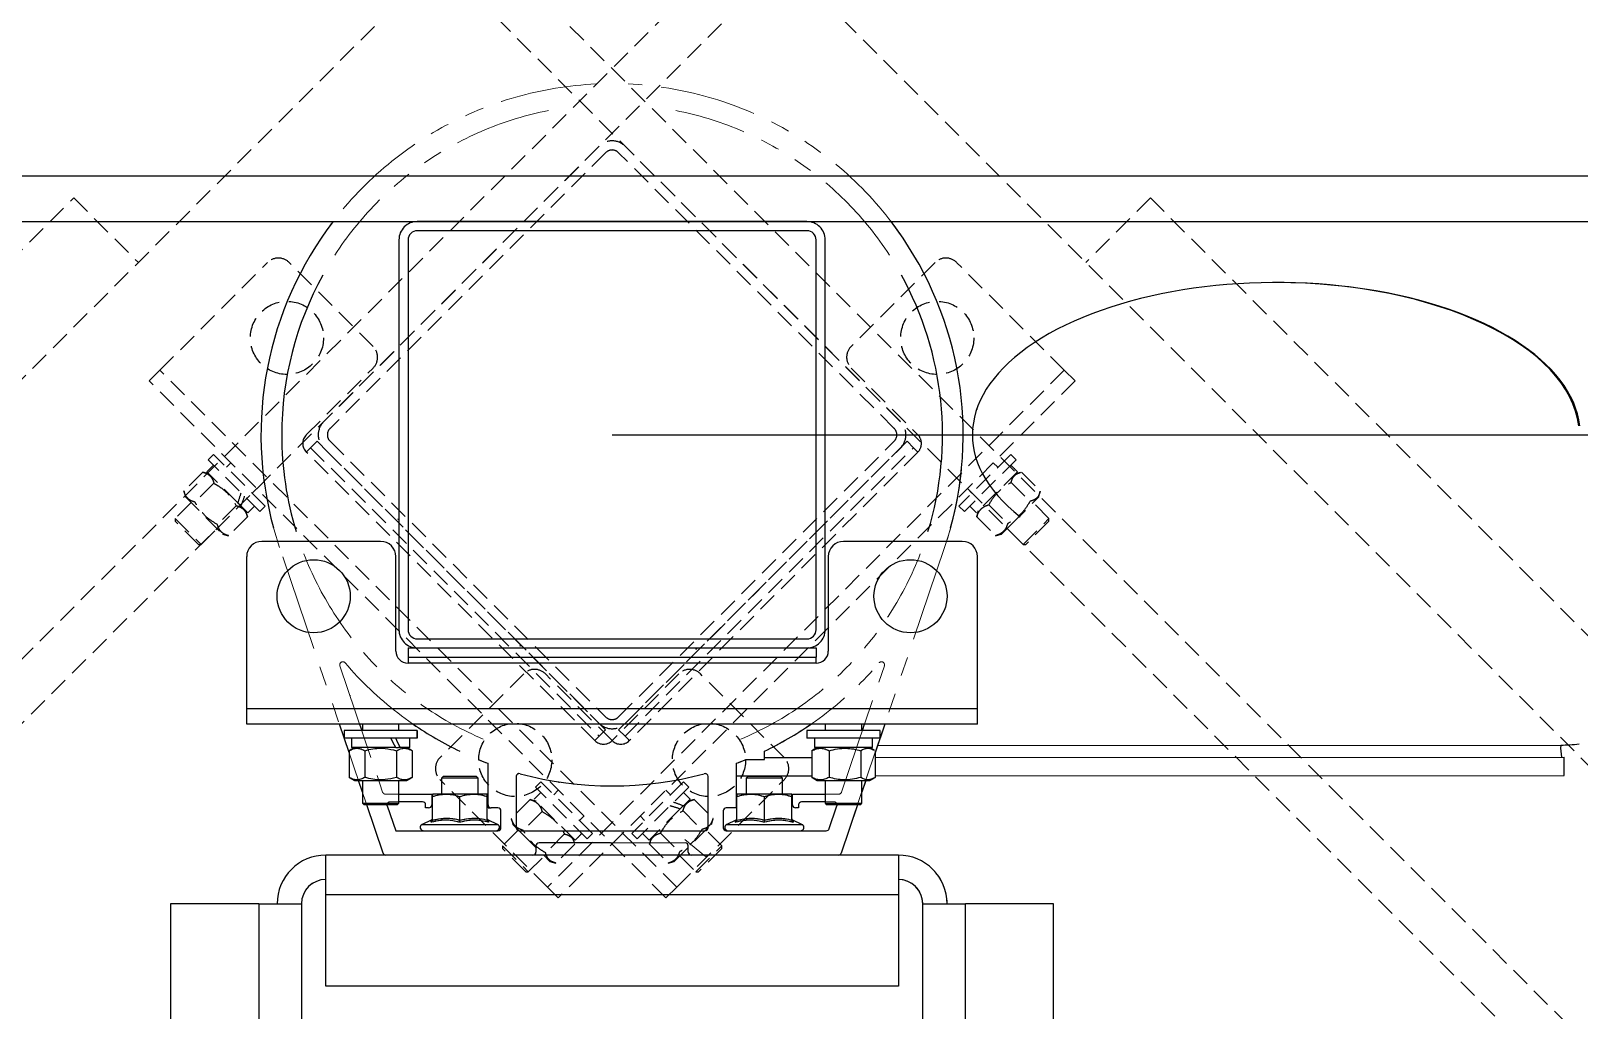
# Model space of a CAD drawing. Header units: millimetres. Extents: x -939 to 77961, y -54291 to 1503.
# Drawn here: x 7849 to 8769, y -34789 to -34207 of the extents above; entities that cross this region are included whole.
import ezdxf

# ---------------------------------------------------------------- set-up
doc = ezdxf.new("R2010")
doc.units = ezdxf.units.MM
doc.linetypes.add('HIDDEN', pattern=[9.525, 6.35, -3.175])
doc.linetypes.add('PHANTOM', pattern=[63.5, 31.75, -6.35, 6.35, -6.35, 6.35, -6.35])
doc.layers.add('01-Dimension', color=4, linetype='Continuous')
doc.layers.add('02-Rotation', color=6, linetype='HIDDEN')
doc.styles.add('GreenexSolar', font='gbeitc.shx', dxfattribs={"width": 0.8, "height": 563.571429})
doc.dimstyles.new('GreenexSolar', dxfattribs={"dimtxt": 3, "dimasz": 1, "dimexe": 0.18, "dimexo": 0.0625, "dimgap": 0.09, "dimtad": 1, "dimtih": 1, "dimtoh": 1, "dimdec": 0, "dimzin": 0, "dimdsep": 46, "dimtxsty": 'GreenexSolar', "dimblk": 'ARCHTICK', "dimcen": 0.09, "dimclrd": 4, "dimclre": 4, "dimclrt": 3, "dimadec": 0, "dimazin": 0, "dimtfac": 1, "dimtdec": 4, "dimtofl": 0, "dimtmove": 0, "dimatfit": 3, "dimfxl": 1, "dimtolj": 1, "dimtzin": 0, "dimarcsym": 0})

# ---------------------------------------------------------------- blocks, each defined once
blk = doc.blocks.new('*U164')
for p, q in [((-1800, 85), (1800, 85)), ((-1800, 70), (1800, 70)), ((-76, -35), (-115, -35)), ((115, -35), (76, -35)), ((-120, -90), (-120, -40)), ((-71, -71), (-71, -40)), ((71, -40), (71, -71)), ((120, -90), (120, -40)), ((-67, -70), (-67, -73)), ((-67, -70), (-62, -70)), ((-62, -70), (62, -70)), ((-30.32, -69.34), (-30.09, -69.21)), ((-30.09, -69.21), (-29.97, -69.35)), ((32.73, -70.75), (32.69, -70.71)), ((62, -70), (67, -70)), ((67, -70), (67, -73)), ((-67, -73), (67, -73)), ((-67, -73), (-67, -75)), ((67, -75), (-67, -75)), ((67, -75), (67, -73)), ((120, -90), (-120, -90)), ((-120, -95), (-120, -90)), ((120, -95), (120, -90)), ((120, -95), (-120, -95)), ((-82, -95), (-82, -97.1)), ((-70, -97.1), (-70, -95)), ((70, -95), (70, -97.1)), ((82, -97.1), (82, -95)), ((-88, -97.1), (-88, -99.6)), ((-64, -97.1), (-88, -97.1)), ((-64, -99.6), (-88, -99.6)), ((-85.55, -99.6), (-85.55, -102.7)), ((-66.45, -102.7), (-66.45, -99.6)), ((-64, -99.6), (-64, -97.1)), ((64, -97.1), (64, -99.6)), ((88, -97.1), (64, -97.1)), ((88, -99.6), (64, -99.6)), ((66.45, -99.6), (66.45, -102.7)), ((85.55, -102.7), (85.55, -101.54)), ((88, -99.6), (88, -97.1)), ((-84.62, -102.7), (-86.39, -103.72)), ((-86.39, -103.72), (-86.39, -112.48)), ((-71.06, -102.7), (-85.55, -102.7)), ((-81.2, -103.72), (-81.2, -112.48)), ((-71.06, -102.7), (-70.1, -102.7)), ((-70.8, -103.72), (-70.8, -112.48)), ((-69.61, -102.7), (-70.1, -102.7)), ((-66.45, -102.7), (-69.61, -102.7)), ((-65.61, -103.72), (-67.38, -102.7)), ((-65.61, -103.72), (-65.61, -112.48)), ((65.91, -103.56), (65.62, -103.72)), ((65.62, -103.72), (65.62, -112.48)), ((67.38, -102.7), (65.88, -103.56)), ((85.55, -102.7), (66.45, -102.7)), ((71.26, -103.72), (71.26, -112.48)), ((81.64, -103.72), (81.64, -112.48)), ((86.12, -103.56), (84.62, -102.7)), ((86.38, -103.72), (86.38, -112.48)), ((-86.39, -112.48), (-84.62, -113.5)), ((-84.62, -113.5), (-67.38, -113.5)), ((-82, -113.5), (-82, -120.9)), ((-70, -120.9), (-70, -113.5)), ((-67.38, -113.5), (-65.61, -112.48)), ((65.62, -112.48), (65.91, -112.64)), ((65.88, -112.64), (67.38, -113.5)), ((67.38, -113.5), (72.06, -113.5)), ((70, -113.5), (70, -120.9)), ((72.06, -113.5), (84.62, -113.5)), ((82, -120.9), (82, -113.5)), ((84.62, -113.5), (86.38, -112.48)), ((-82, -120.9), (-81.4, -121.5)), ((-82, -120.9), (-70, -120.9)), ((-70.6, -121.5), (-81.4, -121.5)), ((-70.6, -121.5), (-70, -120.9)), ((70, -120.9), (70.6, -121.5)), ((70, -120.9), (82, -120.9)), ((81.4, -121.5), (70.6, -121.5)), ((81.4, -121.5), (82, -120.9))]:
    blk.add_line(p, q)
for points in [[(-70, 64), (-70, -64, 0.414214), (-64, -70), (64, -70, 0.414214), (70, -64), (70, 64, 0.414214), (64, 70), (-64, 70, 0.414214)], [(-67, 64), (-67, -64, 0.414214), (-64, -67), (64, -67, 0.414214), (67, -64), (67, 64, 0.414214), (64, 67), (-64, 67, 0.414214)]]:
    blk.add_lwpolyline(points, format="xyb", close=True)
for centre in [(-98, -53), (98, -53)]:
    blk.add_circle(centre, 12)
for centre, radius, start, end in [((-115, -40), 5, 90, 180), ((-76, -40), 5, 0, 90), ((76, -40), 5, 90, 180), ((115, -40), 5, 0, 90), ((-67, -71), 4, 180, 270), ((67, -71), 4, 270, 0)]:
    blk.add_arc(centre, radius, start, end)
for centre, major_axis, ratio, start_param, end_param in [((-76, -102.7), (-8.72, 16.41), 0.236703, 4.587219, 4.775746), ((-76, -99.6), (-8.72, 16.41), 0.236703, 4.398692, 4.587219), ((76, -102.7), (1, 16.53), 0.574531, 4.817149, 4.935609), ((76, -99.6), (1, 16.53), 0.574531, 4.723073, 4.747082)]:
    blk.add_ellipse(centre, major_axis=major_axis, ratio=ratio, start_param=start_param, end_param=end_param)
for points, knots in [([(-86.39, -103.72), (-85.94, -103.49), (-85.03, -103.02), (-83.68, -102.85), (-82.39, -103.1), (-81.6, -103.51), (-81.2, -103.72)], [0, 0, 0, 0, 0.264605, 0.534949, 0.765344, 1, 1, 1, 1]), ([(-81.2, -103.72), (-80.75, -103.6), (-79.46, -103.25), (-77.25, -102.9), (-74.17, -102.89), (-72.05, -103.41), (-70.8, -103.72)], [0, 0, 0, 0, 0.131004, 0.38054, 0.636178, 1, 1, 1, 1]), ([(-70.8, -103.72), (-70.35, -103.49), (-69.44, -103.02), (-68.09, -102.85), (-66.8, -103.1), (-66.01, -103.51), (-65.61, -103.72)], [0, 0, 0, 0, 0.264605, 0.534949, 0.765344, 1, 1, 1, 1]), ([(65.62, -103.72), (66.11, -103.49), (67.1, -103.02), (68.56, -102.85), (69.96, -103.1), (70.82, -103.51), (71.26, -103.72)], [0, 0, 0, 0, 0.264605, 0.534949, 0.765344, 1, 1, 1, 1]), ([(71.26, -103.72), (72.16, -103.49), (73.98, -103.02), (76.68, -102.85), (79.26, -103.1), (80.84, -103.51), (81.64, -103.72)], [0, 0, 0, 0, 0.2646054, 0.5349487, 0.7653436, 1, 1, 1, 1]), ([(81.64, -103.72), (81.84, -103.6), (82.43, -103.25), (83.44, -102.9), (84.74, -102.88), (85.62, -103.35), (86.09, -103.6)], [0, 0, 0, 0, 0.139472, 0.405139, 0.677302, 1, 1, 1, 1]), ([(-81.2, -112.48), (-81.65, -112.71), (-82.56, -113.18), (-83.91, -113.35), (-85.2, -113.1), (-85.99, -112.69), (-86.39, -112.48)], [0, 0, 0, 0, 0.264605, 0.534949, 0.765344, 1, 1, 1, 1]), ([(-70.8, -112.48), (-72.05, -112.79), (-74.15, -113.3), (-77.22, -113.31), (-79.44, -112.96), (-80.75, -112.6), (-81.2, -112.48)], [0, 0, 0, 0, 0.363821, 0.613049, 0.868997, 1, 1, 1, 1]), ([(-65.61, -112.48), (-66.06, -112.71), (-66.97, -113.18), (-68.32, -113.35), (-69.61, -113.1), (-70.4, -112.69), (-70.8, -112.48)], [0, 0, 0, 0, 0.264605, 0.534949, 0.765344, 1, 1, 1, 1]), ([(71.26, -112.48), (70.77, -112.71), (69.78, -113.18), (68.31, -113.35), (66.91, -113.1), (66.05, -112.69), (65.62, -112.48)], [0, 0, 0, 0, 0.264605, 0.534949, 0.765344, 1, 1, 1, 1]), ([(81.64, -112.48), (80.73, -112.71), (78.91, -113.18), (76.22, -113.35), (73.64, -113.1), (72.05, -112.69), (71.26, -112.48)], [0, 0, 0, 0, 0.2646054, 0.5349487, 0.7653436, 1, 1, 1, 1]), ([(86.38, -112.48), (85.62, -112.85), (84.75, -113.31), (83.45, -113.3), (82.44, -112.96), (81.84, -112.6), (81.64, -112.48)], [0, 0, 0, 0, 0.322696, 0.588035, 0.860528, 1, 1, 1, 1])]:
    blk.add_open_spline(points, degree=3, knots=knots)
blk = doc.blocks.new('*U165')
for p, q in [((-1766.35, -1554.22), (1554.22, 1766.35)), ((-1332.9, -1212.69), (1212.69, 1332.9)), ((-1322.29, -1223.29), (1223.29, 1322.29)), ((-1787.57, -1533.01), (-176.78, 77.78)), ((-176.78, 77.78), (-155.56, 56.57)), ((106.07, 56.57), (78.49, 28.99)), ((148.49, 21.21), (113.14, 56.57)), ((148.49, 21.21), (-21.21, -148.49)), ((78.49, 21.92), (100.41, 0)), ((152.03, 17.68), (148.49, 21.21)), ((152.03, 17.68), (-17.68, -152.03)), ((4.24, -98.99), (98.99, -4.24)), ((93.34, -5.66), (96.87, -2.12)), ((96.87, -2.12), (98.99, -4.24)), ((100.41, -5.66), (98.99, -4.24)), ((5.66, -93.34), (93.34, -5.66)), ((100.41, -5.66), (5.66, -100.41)), ((130.89, -6.43), (113.91, -23.41)), ((132.65, -8.2), (115.68, -25.17)), ((126.64, -10.68), (125.16, -9.19)), ((132.65, -8.2), (130.89, -6.43)), ((133.11, -12.13), (119.61, -25.63)), ((133.11, -12.13), (132.29, -11.31)), ((134.12, -12.34), (132.46, -12.78)), ((134.42, -12.26), (140.61, -18.46)), ((116.67, -17.68), (118.16, -19.16)), ((131.07, -15.62), (137.26, -21.81)), ((140.1, -20.42), (140.61, -18.46)), ((113.91, -23.41), (115.68, -25.17)), ((117.42, -23.44), (119.61, -25.63)), ((120.26, -24.98), (119.82, -26.64)), ((123.73, -22.96), (129.92, -29.15)), ((131.21, -29.3), (140.1, -20.42)), ((143.47, -27.51), (138.24, -22.27)), ((73.17, -26.88), (73.11, -26.88)), ((119.83, -26.62), (119.74, -26.94)), ((119.74, -26.94), (125.94, -33.13)), ((127.9, -32.62), (131.21, -29.3)), ((134.99, -35.99), (143.47, -27.51)), ((143.47, -28.35), (135.84, -35.99)), ((143.47, -28.35), (143.47, -27.51)), ((125.94, -33.13), (126.25, -33.05)), ((126.24, -33.06), (127.9, -32.62)), ((129.75, -30.76), (134.99, -35.99)), ((134.99, -35.99), (135.84, -35.99)), ((27.59, -70.47), (27.66, -70.22)), ((27.66, -70.22), (27.84, -70.23)), ((-28.99, -78.49), (-56.57, -106.07)), ((0, -100.41), (-21.92, -78.49)), ((2.12, -96.87), (5.66, -93.34)), ((2.12, -96.87), (4.24, -98.99)), ((4.24, -98.99), (5.66, -100.41)), ((-21.21, -148.49), (-56.57, -113.14)), ((23.41, -113.91), (6.43, -130.89)), ((25.17, -115.68), (8.2, -132.65)), ((19.16, -118.16), (17.68, -116.67)), ((25.17, -115.68), (23.41, -113.91)), ((23.4, -121.84), (23.05, -122.19)), ((25.63, -119.61), (23.4, -121.84)), ((25.63, -119.61), (23.44, -117.42)), ((26.95, -119.73), (24.98, -120.26)), ((26.95, -119.73), (33.14, -125.93)), ((9.19, -125.16), (10.68, -126.64)), ((22.38, -122.86), (12.13, -133.11)), ((22.38, -122.86), (23.05, -122.19)), ((23.28, -123.41), (29.47, -129.6)), ((32.62, -127.9), (33.14, -125.93)), ((6.43, -130.89), (8.2, -132.65)), ((9.93, -130.92), (12.13, -133.11)), ((15.93, -130.76), (22.12, -136.95)), ((20.42, -140.1), (32.62, -127.9)), ((35.99, -134.99), (30.76, -129.75)), ((12.78, -132.46), (12.25, -134.43)), ((12.25, -134.43), (18.45, -140.62)), ((27.51, -143.47), (35.99, -134.99)), ((35.99, -135.84), (28.35, -143.47)), ((35.99, -135.84), (35.99, -134.99)), ((18.45, -140.62), (20.42, -140.1)), ((22.27, -138.24), (27.51, -143.47)), ((27.51, -143.47), (28.35, -143.47)), ((-17.68, -152.03), (-21.21, -148.49))]:
    blk.add_line(p, q)
for points in [[(-94.75, -4.24), (-4.24, -94.75, 0.414214), (4.24, -94.75), (94.75, -4.24, 0.414214), (94.75, 4.24), (4.24, 94.75, 0.414214), (-4.24, 94.75), (-94.75, 4.24, 0.414214)], [(-92.63, -2.12), (-2.12, -92.63, 0.414214), (2.12, -92.63), (92.63, -2.12, 0.414214), (92.63, 2.12), (2.12, 92.63, 0.414214), (-2.12, 92.63), (-92.63, 2.12, 0.414214)]]:
    blk.add_lwpolyline(points, format="xyb", close=True)
for centre in [(106.77, 31.82), (-31.82, -106.77)]:
    blk.add_circle(centre, 12)
for centre, radius, start, end in [((109.6, 53.03), 5, 45, 135), ((82.02, 25.46), 5, 135, 225), ((97.58, -2.83), 4, 315, 45), ((-25.46, -82.02), 5, 45, 135), ((2.83, -97.58), 4, 225, 315), ((-53.03, -109.6), 5, 135, 225)]:
    blk.add_arc(centre, radius, start, end)
for centre, major_axis, ratio, start_param, end_param in [((126.36, -18.88), (-10.98, 12.4), 0.574531, 4.817149, 4.935609), ((124.17, -16.69), (-10.98, 12.4), 0.574531, 4.723073, 4.747082), ((18.88, -126.36), (-17.77, 5.44), 0.236703, 4.587219, 4.775746), ((16.69, -124.17), (-17.77, 5.44), 0.236703, 4.398692, 4.587219)]:
    blk.add_ellipse(centre, major_axis=major_axis, ratio=ratio, start_param=start_param, end_param=end_param)
for points, knots in [([(131.07, -15.62), (131.12, -15.39), (131.29, -14.72), (131.76, -13.76), (132.67, -12.82), (133.62, -12.53), (134.13, -12.38)], [0, 0, 0, 0, 0.139472, 0.405139, 0.677302, 1, 1, 1, 1]), ([(123.73, -22.96), (124.2, -22.15), (125.16, -20.53), (126.94, -18.51), (128.94, -16.86), (130.36, -16.03), (131.07, -15.62)], [0, 0, 0, 0, 0.2646054, 0.5349487, 0.7653436, 1, 1, 1, 1]), ([(140.61, -18.46), (140.34, -19.26), (140.06, -20.19), (139.12, -21.11), (138.17, -21.58), (137.49, -21.75), (137.26, -21.81)], [0, 0, 0, 0, 0.322696, 0.588035, 0.860528, 1, 1, 1, 1]), ([(119.74, -26.94), (119.92, -26.43), (120.29, -25.4), (121.21, -24.24), (122.37, -23.43), (123.27, -23.11), (123.73, -22.96)], [0, 0, 0, 0, 0.264605, 0.534949, 0.765344, 1, 1, 1, 1]), ([(137.26, -21.81), (136.79, -22.61), (135.83, -24.23), (134.04, -26.26), (132.04, -27.91), (130.63, -28.73), (129.92, -29.15)], [0, 0, 0, 0, 0.2646054, 0.5349487, 0.7653436, 1, 1, 1, 1]), ([(129.92, -29.15), (129.74, -29.66), (129.37, -30.69), (128.46, -31.85), (127.29, -32.66), (126.39, -32.98), (125.94, -33.13)], [0, 0, 0, 0, 0.264605, 0.534949, 0.765344, 1, 1, 1, 1]), ([(23.28, -123.41), (23.43, -122.92), (23.74, -121.95), (24.58, -120.87), (25.67, -120.14), (26.52, -119.87), (26.95, -119.73)], [0, 0, 0, 0, 0.264605, 0.534949, 0.765344, 1, 1, 1, 1]), ([(15.93, -130.76), (16.16, -130.36), (16.82, -129.2), (18.14, -127.38), (20.31, -125.2), (22.18, -124.07), (23.28, -123.41)], [0, 0, 0, 0, 0.131004, 0.38054, 0.636178, 1, 1, 1, 1]), ([(33.14, -125.93), (32.99, -126.41), (32.68, -127.39), (31.84, -128.46), (30.75, -129.2), (29.9, -129.47), (29.47, -129.6)], [0, 0, 0, 0, 0.264605, 0.534949, 0.765344, 1, 1, 1, 1]), ([(12.25, -134.43), (12.41, -133.95), (12.72, -132.97), (13.55, -131.89), (14.65, -131.16), (15.5, -130.89), (15.93, -130.76)], [0, 0, 0, 0, 0.264605, 0.534949, 0.765344, 1, 1, 1, 1]), ([(29.47, -129.6), (28.8, -130.7), (27.69, -132.55), (25.51, -134.72), (23.7, -136.05), (22.52, -136.72), (22.12, -136.95)], [0, 0, 0, 0, 0.363821, 0.613049, 0.868997, 1, 1, 1, 1]), ([(22.12, -136.95), (21.97, -137.43), (21.65, -138.41), (20.82, -139.49), (19.73, -140.22), (18.88, -140.49), (18.45, -140.62)], [0, 0, 0, 0, 0.264605, 0.534949, 0.765344, 1, 1, 1, 1])]:
    blk.add_open_spline(points, degree=3, knots=knots)
blk = doc.blocks.new('*U166')
for p, q in [((-1554.22, 1766.35), (1766.35, -1554.22)), ((-1212.69, 1332.9), (1332.9, -1212.69)), ((-1223.29, 1322.29), (1322.29, -1223.29)), ((176.78, 77.78), (155.56, 56.57)), ((176.78, 77.78), (1787.57, -1533.01)), ((-148.49, 21.21), (-113.14, 56.57)), ((-78.49, 28.99), (-106.07, 56.57)), ((-152.03, 17.68), (-148.49, 21.21)), ((21.21, -148.49), (-148.49, 21.21)), ((-100.41, 0), (-78.49, 21.92)), ((17.68, -152.03), (-152.03, 17.68)), ((-98.99, -4.24), (-100.41, -5.66)), ((-96.87, -2.12), (-98.99, -4.24)), ((-98.99, -4.24), (-4.24, -98.99)), ((-96.87, -2.12), (-93.34, -5.66)), ((-130.92, -9.93), (-133.11, -12.13)), ((-130.89, -6.43), (-132.65, -8.2)), ((-115.68, -25.17), (-132.65, -8.2)), ((-113.91, -23.41), (-130.89, -6.43)), ((-125.16, -9.19), (-126.64, -10.68)), ((-5.66, -100.41), (-100.41, -5.66)), ((-93.34, -5.66), (-5.66, -93.34)), ((-134.43, -12.25), (-140.62, -18.45)), ((-132.46, -12.78), (-134.43, -12.25)), ((-122.86, -22.38), (-133.11, -12.13)), ((-140.62, -18.45), (-140.1, -20.42)), ((-130.76, -15.93), (-136.95, -22.12)), ((-118.16, -19.16), (-116.67, -17.68)), ((-138.24, -22.27), (-143.47, -27.51)), ((-140.1, -20.42), (-127.9, -32.62)), ((-123.41, -23.28), (-129.6, -29.47)), ((-122.86, -22.38), (-122.19, -23.05)), ((-121.84, -23.4), (-122.19, -23.05)), ((-119.61, -25.63), (-121.84, -23.4)), ((-119.73, -26.95), (-120.26, -24.98)), ((-119.61, -25.63), (-117.42, -23.44)), ((-115.68, -25.17), (-113.91, -23.41)), ((-143.47, -27.51), (-143.47, -28.35)), ((-143.47, -27.51), (-134.99, -35.99)), ((-135.84, -35.99), (-143.47, -28.35)), ((-119.73, -26.95), (-125.93, -33.14)), ((-70.47, -27.59), (-70.22, -27.66)), ((-70.22, -27.66), (-70.23, -27.84)), ((-134.99, -35.99), (-129.75, -30.76)), ((-127.9, -32.62), (-125.93, -33.14)), ((-135.84, -35.99), (-134.99, -35.99)), ((-26.88, -73.17), (-26.88, -73.11)), ((21.92, -78.49), (0, -100.41)), ((56.57, -106.07), (28.99, -78.49)), ((-5.66, -93.34), (-2.12, -96.87)), ((-5.66, -100.41), (-4.24, -98.99)), ((-2.12, -96.87), (-4.24, -98.99)), ((-23.41, -113.91), (-25.17, -115.68)), ((-8.2, -132.65), (-25.17, -115.68)), ((-6.43, -130.89), (-23.41, -113.91)), ((-17.68, -116.67), (-19.16, -118.16)), ((21.21, -148.49), (56.57, -113.14)), ((-26.94, -119.74), (-33.13, -125.94)), ((-26.62, -119.83), (-26.94, -119.74)), ((-24.98, -120.26), (-26.64, -119.82)), ((-23.44, -117.42), (-25.63, -119.61)), ((-12.13, -133.11), (-25.63, -119.61)), ((-33.13, -125.94), (-33.05, -126.25)), ((-33.06, -126.24), (-32.62, -127.9)), ((-22.96, -123.73), (-29.15, -129.92)), ((-10.68, -126.64), (-9.19, -125.16)), ((-30.76, -129.75), (-35.99, -134.99)), ((-32.62, -127.9), (-29.3, -131.21)), ((-29.3, -131.21), (-20.42, -140.1)), ((-15.62, -131.07), (-21.81, -137.26)), ((-8.2, -132.65), (-6.43, -130.89)), ((-35.99, -134.99), (-35.99, -135.84)), ((-35.99, -134.99), (-27.51, -143.47)), ((-28.35, -143.47), (-35.99, -135.84)), ((-12.26, -134.42), (-18.46, -140.61)), ((-12.34, -134.12), (-12.78, -132.46)), ((-12.13, -133.11), (-11.31, -132.29)), ((-27.51, -143.47), (-22.27, -138.24)), ((-20.42, -140.1), (-18.46, -140.61)), ((-28.35, -143.47), (-27.51, -143.47)), ((17.68, -152.03), (21.21, -148.49))]:
    blk.add_line(p, q)
for points in [[(-4.24, 94.75), (-94.75, 4.24, 0.414214), (-94.75, -4.24), (-4.24, -94.75, 0.414214), (4.24, -94.75), (94.75, -4.24, 0.414214), (94.75, 4.24), (4.24, 94.75, 0.414214)], [(-2.12, 92.63), (-92.63, 2.12, 0.414214), (-92.63, -2.12), (-2.12, -92.63, 0.414214), (2.12, -92.63), (92.63, -2.12, 0.414214), (92.63, 2.12), (2.12, 92.63, 0.414214)]]:
    blk.add_lwpolyline(points, format="xyb", close=True)
for centre in [(-106.77, 31.82), (31.82, -106.77)]:
    blk.add_circle(centre, 12)
for centre, radius, start, end in [((-109.6, 53.03), 5, 45, 135), ((-82.02, 25.46), 5, 315, 45), ((-97.58, -2.83), 4, 135, 225), ((25.46, -82.02), 5, 45, 135), ((-2.83, -97.58), 4, 225, 315), ((53.03, -109.6), 5, 315, 45)]:
    blk.add_arc(centre, radius, start, end)
for centre, major_axis, ratio, start_param, end_param in [((-126.36, -18.88), (5.44, 17.77), 0.236703, 4.587219, 4.775746), ((-124.17, -16.69), (5.44, 17.77), 0.236703, 4.398692, 4.587219), ((-18.88, -126.36), (12.4, 10.98), 0.574531, 4.817149, 4.935609), ((-16.69, -124.17), (12.4, 10.98), 0.574531, 4.723073, 4.747082)]:
    blk.add_ellipse(centre, major_axis=major_axis, ratio=ratio, start_param=start_param, end_param=end_param)
for points, knots in [([(-134.43, -12.25), (-133.95, -12.41), (-132.97, -12.72), (-131.89, -13.55), (-131.16, -14.65), (-130.89, -15.5), (-130.76, -15.93)], [0, 0, 0, 0, 0.264605, 0.534949, 0.765344, 1, 1, 1, 1]), ([(-136.95, -22.12), (-137.43, -21.97), (-138.41, -21.65), (-139.49, -20.82), (-140.22, -19.73), (-140.49, -18.88), (-140.62, -18.45)], [0, 0, 0, 0, 0.264605, 0.534949, 0.765344, 1, 1, 1, 1]), ([(-130.76, -15.93), (-130.36, -16.16), (-129.2, -16.82), (-127.38, -18.14), (-125.2, -20.31), (-124.07, -22.18), (-123.41, -23.28)], [0, 0, 0, 0, 0.131004, 0.38054, 0.636178, 1, 1, 1, 1]), ([(-129.6, -29.47), (-130.7, -28.8), (-132.55, -27.69), (-134.72, -25.51), (-136.05, -23.7), (-136.72, -22.52), (-136.95, -22.12)], [0, 0, 0, 0, 0.363821, 0.613049, 0.868997, 1, 1, 1, 1]), ([(-123.41, -23.28), (-122.92, -23.43), (-121.95, -23.74), (-120.87, -24.58), (-120.14, -25.67), (-119.87, -26.52), (-119.73, -26.95)], [0, 0, 0, 0, 0.264605, 0.534949, 0.765344, 1, 1, 1, 1]), ([(-125.93, -33.14), (-126.41, -32.99), (-127.39, -32.68), (-128.46, -31.84), (-129.2, -30.75), (-129.47, -29.9), (-129.6, -29.47)], [0, 0, 0, 0, 0.264605, 0.534949, 0.765344, 1, 1, 1, 1]), ([(-26.94, -119.74), (-26.43, -119.92), (-25.4, -120.29), (-24.24, -121.21), (-23.43, -122.37), (-23.11, -123.27), (-22.96, -123.73)], [0, 0, 0, 0, 0.264605, 0.534949, 0.765344, 1, 1, 1, 1]), ([(-29.15, -129.92), (-29.66, -129.74), (-30.69, -129.37), (-31.85, -128.46), (-32.66, -127.29), (-32.98, -126.39), (-33.13, -125.94)], [0, 0, 0, 0, 0.264605, 0.534949, 0.765344, 1, 1, 1, 1]), ([(-22.96, -123.73), (-22.15, -124.2), (-20.53, -125.16), (-18.51, -126.94), (-16.86, -128.94), (-16.03, -130.36), (-15.62, -131.07)], [0, 0, 0, 0, 0.2646054, 0.5349487, 0.7653436, 1, 1, 1, 1]), ([(-21.81, -137.26), (-22.61, -136.79), (-24.23, -135.83), (-26.26, -134.04), (-27.91, -132.04), (-28.73, -130.63), (-29.15, -129.92)], [0, 0, 0, 0, 0.2646054, 0.5349487, 0.7653436, 1, 1, 1, 1]), ([(-15.62, -131.07), (-15.39, -131.12), (-14.72, -131.29), (-13.76, -131.76), (-12.82, -132.67), (-12.53, -133.62), (-12.38, -134.13)], [0, 0, 0, 0, 0.139472, 0.405139, 0.677302, 1, 1, 1, 1]), ([(-18.46, -140.61), (-19.26, -140.34), (-20.19, -140.06), (-21.11, -139.12), (-21.58, -138.17), (-21.75, -137.49), (-21.81, -137.26)], [0, 0, 0, 0, 0.322696, 0.588035, 0.860528, 1, 1, 1, 1])]:
    blk.add_open_spline(points, degree=3, knots=knots)
blk = doc.blocks.new('*U167')
at = {"color": 7, "linetype": 'Continuous', "lineweight": 25}
for p, q in [((119.78, 8.5), (120, 8.5)), ((-86.39, -104.36), (-89.56, -95)), ((-82.91, -95), (-82.2, -97.1)), ((82.2, -97.1), (82.91, -95)), ((89.56, -95), (86.38, -104.4)), ((-64, -97.1), (-64, -99.6)), ((44, -106.57), (50, -106.57)), ((50, -106.57), (50, -103.89)), ((50, -105.99), (65.62, -105.98)), ((86.38, -105.97), (312.68, -105.87)), ((312.68, -111.87), (312.68, -105.87)), ((-40.75, -121.5), (-40.75, -107.86)), ((40.75, -107.86), (40.75, -122.5)), ((-82, -117.33), (-83.3, -113.5)), ((-55.4, -112.1), (-56, -112.7)), ((-56, -112.7), (-56, -118)), ((-46.05, -112.7), (-56, -112.7)), ((-55.4, -112.1), (-46.45, -112.1)), ((-46.45, -112.1), (-44.6, -112.1)), ((-44, -112.7), (-46.05, -112.7)), ((-44, -112.7), (-44.6, -112.1)), ((-44, -118), (-44, -112.7)), ((-31.5, -112.23), (-31.5, -129)), ((-17.6, -114), (-17.6, -113.95)), ((-17.6, -114), (-17.27, -114)), ((31.5, -129), (31.5, -112.23)), ((40.75, -111.99), (65.62, -111.98)), ((44.6, -112.1), (44, -112.7)), ((44, -112.7), (44, -118)), ((53.95, -112.7), (44, -112.7)), ((44.6, -112.1), (53.55, -112.1)), ((53.55, -112.1), (55.4, -112.1)), ((56, -112.7), (53.95, -112.7)), ((56, -112.7), (55.4, -112.1)), ((56, -118), (56, -112.7)), ((83.3, -113.5), (82, -117.33)), ((86.38, -111.97), (312.68, -111.87)), ((-75.23, -137.32), (-80.59, -121.5)), ((-73.83, -121.82), (-71.06, -130)), ((-70, -118), (-59.25, -118)), ((-62.25, -120.5), (-70, -120.5)), ((-61.25, -122.5), (-61.25, -121.5)), ((-59.25, -118), (-59.25, -121.5)), ((-54.5, -118), (-59, -118)), ((-59, -126.5), (-59, -118.8)), ((-45.5, -118), (-54.5, -118)), ((-50, -126.5), (-50, -118.8)), ((-41, -118), (-45.5, -118)), ((-41, -126.5), (-41, -118.8)), ((-40.75, -121.5), (-40.75, -122.5)), ((45.5, -118), (41, -118)), ((41, -126.5), (41, -118.8)), ((54.5, -118), (45.5, -118)), ((50, -126.5), (50, -118.8)), ((59, -118), (54.5, -118)), ((59, -126.5), (59, -118.8)), ((59.25, -118), (70, -118)), ((59.25, -121.5), (59.25, -118)), ((61.25, -121.5), (61.25, -122.5)), ((70, -120.5), (62.25, -120.5)), ((71.29, -129.32), (73.83, -121.82)), ((80.59, -121.5), (75.23, -137.32)), ((-59.4, -126.52), (-62.36, -127.9)), ((-60.25, -122.5), (-61.25, -122.5)), ((-40.75, -122.5), (-39.75, -122.5)), ((-37.64, -127.9), (-40.6, -126.52)), ((-37.5, -122.5), (-39.75, -122.5)), ((-36.5, -129), (-36.5, -123.5)), ((36.5, -123.5), (36.5, -129)), ((40.75, -122.5), (37.5, -122.5)), ((40.6, -126.52), (37.64, -127.9)), ((62.36, -127.9), (59.4, -126.52)), ((61.25, -122.5), (60.25, -122.5)), ((-71.06, -130), (-37.5, -130)), ((-30.5, -130), (30.5, -130)), ((37.5, -130), (70.34, -130)), ((-25, -135), (-25, -137)), ((-0.5, -134), (-24, -134)), ((25, -137), (25, -135)), ((94, -138), (-94, -138)), ((-94, -151), (-94, -138)), ((94, -138), (94, -151)), ((94, -151), (-94, -151)), ((-94, -181), (-94, -151)), ((94, -151), (94, -181)), ((-145, -154), (-145, -284)), ((-116, -154), (-145, -154)), ((-116, -154), (-116, -284)), ((-116, -154), (-102, -154)), ((-102, -154), (-102, -284)), ((102, -284), (102, -154)), ((102, -154), (116, -154)), ((145, -154), (116, -154)), ((116, -284), (116, -154)), ((145, -284), (145, -154)), ((94, -181), (-94, -181))]:
    blk.add_line(p, q, dxfattribs=at)
at = {"color": 7, "linetype": 'PHANTOM', "lineweight": 18}
for p, q in [((-77.6, -130.33), (-109.21, -36.98)), ((109.21, -36.98), (75.23, -137.32)), ((109.21, -36.98), (77.6, -130.33)), ((-89.4, -75.83), (-75.35, -117.32)), ((-89.4, -75.83), (-75.35, -117.32)), ((75.35, -117.32), (89.4, -75.83)), ((75.35, -117.32), (89.4, -75.83)), ((-85.94, -85.82), (-86.07, -85.67)), ((-85.94, -85.82), (-86.07, -85.67)), ((44, -106.57), (50, -106.57)), ((50, -106.57), (50, -103.89)), ((50, -106.53), (50, -103.89)), ((-40.75, -119.85), (-40.75, -107.86)), ((40.75, -107.86), (40.75, -119.84)), ((-55.4, -112.1), (-56, -112.7)), ((-56, -112.7), (-56, -118)), ((-46.05, -112.7), (-56, -112.7)), ((-55.4, -112.1), (-46.45, -112.1)), ((-46.45, -112.1), (-44.6, -112.1)), ((-44, -112.7), (-46.05, -112.7)), ((-44, -112.7), (-44.6, -112.1)), ((-44, -118), (-44, -112.7)), ((-31.5, -112.23), (-31.5, -113.52)), ((31.5, -113.52), (31.5, -112.23)), ((44.6, -112.1), (44, -112.7)), ((44, -112.7), (44, -118)), ((53.95, -112.7), (44, -112.7)), ((44.6, -112.1), (53.55, -112.1)), ((53.55, -112.1), (55.4, -112.1)), ((56, -112.7), (53.95, -112.7)), ((56, -112.7), (55.4, -112.1)), ((56, -118), (56, -112.7)), ((-74.4, -118), (-63.3, -118)), ((-74.4, -118), (-59.25, -118)), ((-73.83, -121.82), (-72.45, -125.89)), ((-73.83, -121.82), (-71.06, -130)), ((-66.2, -120.5), (-72.88, -120.5)), ((-62.25, -120.5), (-72.88, -120.5)), ((-61.25, -122.5), (-61.25, -121.5)), ((-59.25, -118), (-59.25, -121.5)), ((-54.5, -118), (-59, -118)), ((-59, -126.5), (-59, -118.8)), ((-45.5, -118), (-54.5, -118)), ((-50, -126.5), (-50, -118.8)), ((-41, -118), (-45.5, -118)), ((-41, -120.06), (-41, -118.8)), ((45.5, -118), (41, -118)), ((41, -120.05), (41, -118.8)), ((54.5, -118), (45.5, -118)), ((50, -126.5), (50, -118.8)), ((59, -118), (54.5, -118)), ((59, -126.5), (59, -118.8)), ((59.25, -118), (74.4, -118)), ((59.25, -121.5), (59.25, -118)), ((61.25, -121.5), (61.25, -122.5)), ((72.88, -120.5), (62.25, -120.5)), ((63.3, -118), (74.4, -118)), ((72.88, -120.5), (66.2, -120.5)), ((71.29, -129.32), (73.83, -121.82)), ((72.45, -125.89), (73.83, -121.82)), ((-59.4, -126.52), (-62.36, -127.9)), ((-60.25, -122.5), (-61.25, -122.5)), ((62.36, -127.9), (59.4, -126.52)), ((61.25, -122.5), (60.25, -122.5)), ((-71.06, -130), (-46.03, -130)), ((-21.88, -130), (-20.94, -130)), ((-18.02, -130), (-14.93, -130)), ((14.93, -130), (18.02, -130)), ((20.94, -130), (21.84, -130)), ((46.03, -130), (70.34, -130)), ((-11.57, -134), (-24, -134)), ((24, -134), (-0.5, -134)), ((23.92, -132.85), (30.63, -138.48)), ((25, -137), (25, -135)), ((-86.5, -138), (-94, -138)), ((-94, -144.47), (-94, -138)), ((-31.95, -138), (-36.89, -138)), ((-8.22, -138), (-30.08, -138)), ((-22.22, -138), (-25.24, -138)), ((30.06, -138), (8.22, -138)), ((25.24, -138), (22.22, -138)), ((30.63, -138.48), (32.55, -137.78)), ((36.89, -138), (31.95, -138)), ((94, -138), (42.81, -138)), ((94, -138), (86.5, -138)), ((94, -138), (94, -151)), ((94, -138), (94, -144.47)), ((94, -151), (94, -181)), ((-116, -154), (-145, -154)), ((-145, -154), (-145, -188.44)), ((-145, -154), (-145, -284)), ((-116, -154), (-145, -154)), ((-116, -154), (-105.05, -154)), ((-116, -154), (-116, -284)), ((-116, -154), (-102, -154)), ((-102, -154), (-102, -284)), ((102, -154), (116, -154)), ((102, -284), (102, -154)), ((105.05, -154), (116, -154)), ((116, -284), (116, -154)), ((145, -154), (116, -154)), ((145, -154), (116, -154)), ((145, -284), (145, -154)), ((145, -188.44), (145, -154)), ((75.11, -181), (-94, -181)), ((94, -181), (-75.11, -181))]:
    blk.add_line(p, q, dxfattribs=at)
at = {"color": 8, "linetype": 'Continuous', "lineweight": 25}
for p, q in [((87.2, -101.97), (311.52, -101.87)), ((-62.36, -127.9), (-50, -127.9)), ((-50, -127.9), (-37.64, -127.9)), ((37.64, -127.9), (50, -127.9)), ((50, -127.9), (62.36, -127.9))]:
    blk.add_line(p, q, dxfattribs=at)
at = {"color": 8, "linetype": 'PHANTOM', "lineweight": 18}
for p, q in [((-62.36, -127.9), (-50, -127.9)), ((-50, -127.9), (-43.53, -127.9)), ((43.53, -127.9), (50, -127.9)), ((50, -127.9), (62.36, -127.9)), ((2.69, -151), (-94, -151)), ((-6.73, -151), (-40.32, -151)), ((94, -151), (-2.69, -151)), ((40.32, -151), (6.73, -151)), ((-116, -154), (-116, -163.44)), ((116, -163.44), (116, -154))]:
    blk.add_line(p, q, dxfattribs=at)
at = {"color": 7, "linetype": 'PHANTOM', "lineweight": 18, "flags": 128}
for points in [[(-109.21, -36.98), (-111.1, -30.83), (-112.51, -25.19)], [(112.51, -25.19), (111.1, -30.83), (109.21, -36.98)]]:
    blk.add_lwpolyline(points, dxfattribs=at)
at = {"color": 7, "linetype": 'Continuous', "lineweight": 25, "flags": 128}
for points in [[(-73.83, -121.82), (-73.88, -121.59), (-73.88, -121.5)], [(73.88, -121.5), (73.88, -121.59), (73.83, -121.82)]]:
    blk.add_lwpolyline(points, dxfattribs=at)
at = {"color": 7, "linetype": 'PHANTOM', "lineweight": 18}
for centre, radius, start, end in [((0, 0), 115.3, 92.619, 145.3888), ((0, 0), 115.3, 34.6112, 87.381), ((0, 0), 108.5, 101.1132, 147.0458), ((0, 0), 108.5, 32.9542, 78.8868), ((0, 0), 115.3, 341.2921, 354.5191), ((0, 0), 108.5, 201.1132, 247.0458), ((0, 0), 108.5, 292.9542, 338.8868), ((-88.45, -75.51), 1, 40.4852, 198.7079), ((-88.45, -75.51), 1, 40.4852, 198.7079), ((0, 0), 115.3, 220.4852, 244.3005), ((0, 0), 115.3, 295.6995, 319.5148), ((0, 0), 115.3, 295.6995, 319.5148), ((88.45, -75.51), 1, 341.2921, 139.5148), ((88.45, -75.51), 1, 341.2921, 139.5148), ((0, 0), 115.3, 247.5664, 249.303), ((0, 0), 115.3, 290.697, 292.4336), ((-30.5, -112.23), 1, 99.7331, 180), ((30.5, -112.23), 1, 0, 80.2669), ((-74.4, -117), 1, 198.7079, 270), ((-74.4, -117), 1, 198.7079, 270), ((-72.88, -121.5), 1, 90, 198.7079), ((-72.88, -121.5), 1, 90, 198.7079), ((-62.25, -121.5), 1, 0, 90), ((-60.25, -121.5), 1, 270, 0), ((60.25, -121.5), 1, 180, 270), ((62.25, -121.5), 1, 90, 180), ((72.88, -121.5), 1, 341.2921, 90), ((72.88, -121.5), 1, 341.2921, 90), ((74.4, -117), 1, 270, 341.2921), ((74.4, -117), 1, 270, 341.2921), ((-59.7, -125.89), 0.7, 294.9833, 346.0466), ((59.7, -125.89), 0.7, 193.9621, 244.9737), ((-61.9, -128.9), 1.1, 115, 270), ((61.9, -128.9), 1.1, 270, 65), ((70.34, -129), 1, 270, 341.2921), ((-74.28, -137), 1, 198.7079, 270), ((74.28, -137), 1, 270, 341.2921), ((94, -154), 16, 0, 90), ((94, -154), 16, 0, 90), ((-94, -154), 8, 105.2304, 156.3018), ((94, -154), 8, 0, 90), ((94, -154), 8, 23.6982, 74.7696)]:
    blk.add_arc(centre, radius, start, end, dxfattribs=at)
at = {"color": 7, "linetype": 'Continuous', "lineweight": 25}
for centre, radius, start, end in [((0, 0), 115.3, 142.619, 195.3888), ((0, 0), 115.3, 344.6112, 37.381), ((0, 0), 108.5, 151.1132, 180), ((0, 0), 108.5, 342.9542, 28.8868), ((0, 0), 108.5, 180, 197.0458), ((0, 0), 115.3, 235.4809, 244.3005), ((0, 0), 115.3, 295.6995, 304.5191), ((311.5, -52.06), 49.81, 270.0253, 276.9508), ((0, 0), 115.3, 247.5664, 249.303), ((0, 0), 115.3, 290.697, 292.4336), ((328.08, -102.86), 16.59, 176.5831, 190.4543), ((-30.5, -112.23), 1, 74.7962, 180), ((0, 0), 115.3, 254.7962, 285.2038), ((30.5, -112.23), 1, 0, 105.2038), ((-62.25, -121.5), 1, 0, 90), ((-60.25, -121.5), 1, 270, 0), ((-39.75, -121.5), 1, 180, 270), ((60.25, -121.5), 1, 180, 270), ((62.25, -121.5), 1, 90, 180), ((-59.7, -125.89), 0.7, 294.9833, 346.0466), ((-40.3, -125.89), 0.7, 193.9621, 244.9737), ((-37.5, -123.5), 1, 0, 90), ((37.5, -123.5), 1, 90, 180), ((40.3, -125.89), 0.7, 294.9833, 346.0466), ((59.7, -125.89), 0.7, 193.9621, 244.9737), ((-61.9, -128.9), 1.1, 115, 270), ((-38.1, -128.9), 1.1, 270, 65), ((-37.5, -129), 1, 270, 0), ((-30.5, -129), 1, 180, 270), ((30.5, -129), 1, 270, 0), ((37.5, -129), 1, 180, 270), ((38.1, -128.9), 1.1, 115, 270), ((61.9, -128.9), 1.1, 270, 65), ((70.34, -129), 1, 270, 341.2921), ((-26, -137), 1, 270, 0), ((-24, -135), 1, 90, 180), ((24, -135), 1, 0, 90), ((26, -137), 1, 180, 270), ((-94, -154), 16, 90, 180), ((-74.28, -137), 1, 198.7079, 270), ((74.28, -137), 1, 270, 341.2921), ((94, -154), 16, 0, 90), ((-94, -154), 8, 90, 180), ((94, -154), 8, 0, 90)]:
    blk.add_arc(centre, radius, start, end, dxfattribs=at)
for centre, start_param, end_param in [((218.13, 0), 0.058983, 3.708603), ((217.77, 0), 0.057815, 1.568918)]:
    blk.add_ellipse(centre, major_axis=(99.81, 0.04), ratio=0.500934, start_param=start_param, end_param=end_param, dxfattribs=at)
for points, knots in [([(-59, -118.8), (-58.27, -118.58), (-56.79, -118.13), (-55.27, -118.04), (-54.5, -118)], [0, 0, 0, 0, 0.495458, 1, 1, 1, 1]), ([(-59, -118), (-59, -118.01), (-59, -118.06), (-59, -118.49), (-59, -118.8)], [0, 0, 0, 0, 0.268634, 1, 1, 1, 1]), ([(-54.5, -118), (-54.39, -118), (-53.59, -118.01), (-52.06, -118.18), (-50.69, -118.6), (-50, -118.8)], [0, 0, 0, 0, 0.07009, 0.5307844, 1, 1, 1, 1]), ([(-50, -118.8), (-49.27, -118.58), (-47.79, -118.13), (-46.27, -118.04), (-45.5, -118)], [0, 0, 0, 0, 0.495458, 1, 1, 1, 1]), ([(-45.5, -118), (-45.39, -118), (-44.59, -118.01), (-43.06, -118.18), (-41.69, -118.6), (-41, -118.8)], [0, 0, 0, 0, 0.07009, 0.530784, 1, 1, 1, 1]), ([(-41, -118.8), (-41, -118.49), (-41, -118.06), (-41, -118.01), (-41, -118)], [0, 0, 0, 0, 0.731366, 1, 1, 1, 1]), ([(41, -118.8), (41.73, -118.58), (43.21, -118.13), (44.73, -118.04), (45.5, -118)], [0, 0, 0, 0, 0.495458, 1, 1, 1, 1]), ([(41, -118), (41, -118.01), (41, -118.06), (41, -118.49), (41, -118.8)], [0, 0, 0, 0, 0.268634, 1, 1, 1, 1]), ([(45.5, -118), (45.61, -118), (46.41, -118.01), (47.94, -118.18), (49.31, -118.6), (50, -118.8)], [0, 0, 0, 0, 0.07009, 0.5307844, 1, 1, 1, 1]), ([(50, -118.8), (50.73, -118.58), (52.21, -118.13), (53.73, -118.04), (54.5, -118)], [0, 0, 0, 0, 0.495458, 1, 1, 1, 1]), ([(54.5, -118), (54.61, -118), (55.41, -118.01), (56.94, -118.18), (58.31, -118.6), (59, -118.8)], [0, 0, 0, 0, 0.07009, 0.530784, 1, 1, 1, 1]), ([(59, -118.8), (59, -118.49), (59, -118.06), (59, -118.01), (59, -118)], [0, 0, 0, 0, 0.731366, 1, 1, 1, 1]), ([(-59.44, -127.22), (-59.44, -127.22), (-59.39, -127.19), (-59.28, -127.12), (-59.13, -126.95), (-59.02, -126.74), (-59.01, -126.58), (-59, -126.5)], [0, 0, 0, 0, 0.005898, 0.202571, 0.489553, 0.744189, 1, 1, 1, 1]), ([(-50, -127.22), (-50.77, -127.03), (-52.32, -126.64), (-54.49, -126.48), (-56.89, -126.61), (-58.45, -126.98), (-59.44, -127.22)], [0, 0, 0, 0, 0.249443, 0.502069, 0.683029, 1, 1, 1, 1]), ([(-59, -126.5), (-57.51, -126.2), (-55.27, -125.76), (-52.24, -125.99), (-50.75, -126.33), (-50, -126.5)], [0, 0, 0, 0, 0.497395, 0.74707, 1, 1, 1, 1]), ([(-50, -126.5), (-48.51, -126.2), (-46.27, -125.76), (-43.24, -125.99), (-41.75, -126.33), (-41, -126.5)], [0, 0, 0, 0, 0.497395, 0.74707, 1, 1, 1, 1]), ([(-50, -127.22), (-50, -127.22), (-50, -127.19), (-50, -127.12), (-50, -126.95), (-50, -126.74), (-50, -126.58), (-50, -126.5)], [0, 0, 0, 0, 0.005898, 0.202571, 0.489553, 0.744189, 1, 1, 1, 1]), ([(-40.56, -127.22), (-41.34, -127.03), (-42.91, -126.64), (-45.09, -126.48), (-47.48, -126.61), (-49.02, -126.98), (-50, -127.22)], [0, 0, 0, 0, 0.249443, 0.502069, 0.683029, 1, 1, 1, 1]), ([(-41, -126.5), (-40.99, -126.58), (-40.98, -126.74), (-40.87, -126.95), (-40.72, -127.12), (-40.61, -127.19), (-40.56, -127.22), (-40.56, -127.22)], [0, 0, 0, 0, 0.255811, 0.510447, 0.797429, 0.994102, 1, 1, 1, 1]), ([(40.56, -127.22), (40.56, -127.22), (40.61, -127.19), (40.72, -127.12), (40.87, -126.95), (40.98, -126.74), (40.99, -126.58), (41, -126.5)], [0, 0, 0, 0, 0.005898, 0.202571, 0.489553, 0.744189, 1, 1, 1, 1]), ([(50, -127.22), (49.23, -127.03), (47.68, -126.64), (45.51, -126.48), (43.11, -126.61), (41.55, -126.98), (40.56, -127.22)], [0, 0, 0, 0, 0.249443, 0.502069, 0.683029, 1, 1, 1, 1]), ([(41, -126.5), (42.49, -126.2), (44.73, -125.76), (47.76, -125.99), (49.25, -126.33), (50, -126.5)], [0, 0, 0, 0, 0.497395, 0.74707, 1, 1, 1, 1]), ([(50, -126.5), (51.49, -126.2), (53.73, -125.76), (56.76, -125.99), (58.25, -126.33), (59, -126.5)], [0, 0, 0, 0, 0.497395, 0.74707, 1, 1, 1, 1]), ([(50, -127.22), (50, -127.22), (50, -127.19), (50, -127.12), (50, -126.95), (50, -126.74), (50, -126.58), (50, -126.5)], [0, 0, 0, 0, 0.005898, 0.202571, 0.489553, 0.744189, 1, 1, 1, 1]), ([(59.44, -127.22), (58.66, -127.03), (57.09, -126.64), (54.91, -126.48), (52.52, -126.61), (50.98, -126.98), (50, -127.22)], [0, 0, 0, 0, 0.249443, 0.502069, 0.683029, 1, 1, 1, 1]), ([(59, -126.5), (59.01, -126.58), (59.02, -126.74), (59.13, -126.95), (59.28, -127.12), (59.39, -127.19), (59.44, -127.22), (59.44, -127.22)], [0, 0, 0, 0, 0.2558112, 0.5104465, 0.7974293, 0.9941024, 1, 1, 1, 1])]:
    blk.add_open_spline(points, degree=3, knots=knots, dxfattribs=at)
at = {"color": 7, "linetype": 'PHANTOM', "lineweight": 18}
for points, knots in [([(-59, -118.8), (-58.27, -118.58), (-56.79, -118.13), (-55.27, -118.04), (-54.5, -118)], [0, 0, 0, 0, 0.495458, 1, 1, 1, 1]), ([(-59, -118), (-59, -118.01), (-59, -118.06), (-59, -118.49), (-59, -118.8)], [0, 0, 0, 0, 0.268634, 1, 1, 1, 1]), ([(-54.5, -118), (-54.39, -118), (-53.59, -118.01), (-52.06, -118.18), (-50.69, -118.6), (-50, -118.8)], [0, 0, 0, 0, 0.07009, 0.5307844, 1, 1, 1, 1]), ([(-50, -118.8), (-49.27, -118.58), (-47.79, -118.13), (-46.27, -118.04), (-45.5, -118)], [0, 0, 0, 0, 0.495458, 1, 1, 1, 1]), ([(-45.5, -118), (-45.39, -118), (-44.59, -118.01), (-43.06, -118.18), (-41.69, -118.6), (-41, -118.8)], [0, 0, 0, 0, 0.07009, 0.530784, 1, 1, 1, 1]), ([(-41, -118.8), (-41, -118.49), (-41, -118.06), (-41, -118.01), (-41, -118)], [0, 0, 0, 0, 0.731366, 1, 1, 1, 1]), ([(41, -118.8), (41.73, -118.58), (43.21, -118.13), (44.73, -118.04), (45.5, -118)], [0, 0, 0, 0, 0.495458, 1, 1, 1, 1]), ([(41, -118), (41, -118.01), (41, -118.06), (41, -118.49), (41, -118.8)], [0, 0, 0, 0, 0.268634, 1, 1, 1, 1]), ([(45.5, -118), (45.61, -118), (46.41, -118.01), (47.94, -118.18), (49.31, -118.6), (50, -118.8)], [0, 0, 0, 0, 0.07009, 0.5307844, 1, 1, 1, 1]), ([(50, -118.8), (50.73, -118.58), (52.21, -118.13), (53.73, -118.04), (54.5, -118)], [0, 0, 0, 0, 0.495458, 1, 1, 1, 1]), ([(54.5, -118), (54.61, -118), (55.41, -118.01), (56.94, -118.18), (58.31, -118.6), (59, -118.8)], [0, 0, 0, 0, 0.07009, 0.530784, 1, 1, 1, 1]), ([(59, -118.8), (59, -118.49), (59, -118.06), (59, -118.01), (59, -118)], [0, 0, 0, 0, 0.731366, 1, 1, 1, 1]), ([(-59.44, -127.22), (-59.44, -127.22), (-59.39, -127.19), (-59.28, -127.12), (-59.13, -126.95), (-59.02, -126.74), (-59.01, -126.58), (-59, -126.5)], [0, 0, 0, 0, 0.005898, 0.202571, 0.489553, 0.744189, 1, 1, 1, 1]), ([(-50, -127.22), (-50.77, -127.03), (-52.32, -126.64), (-54.49, -126.48), (-56.89, -126.61), (-58.45, -126.98), (-59.44, -127.22)], [0, 0, 0, 0, 0.249443, 0.502069, 0.683029, 1, 1, 1, 1]), ([(-59, -126.5), (-57.51, -126.2), (-55.27, -125.76), (-52.24, -125.99), (-50.75, -126.33), (-50, -126.5)], [0, 0, 0, 0, 0.497395, 0.74707, 1, 1, 1, 1]), ([(-50, -127.22), (-50, -127.22), (-50, -127.19), (-50, -127.12), (-50, -126.95), (-50, -126.74), (-50, -126.58), (-50, -126.5)], [0, 0, 0, 0, 0.005898, 0.202571, 0.489553, 0.744189, 1, 1, 1, 1]), ([(50, -126.5), (51.49, -126.2), (53.73, -125.76), (56.76, -125.99), (58.25, -126.33), (59, -126.5)], [0, 0, 0, 0, 0.497395, 0.74707, 1, 1, 1, 1]), ([(50, -127.22), (50, -127.22), (50, -127.19), (50, -127.12), (50, -126.95), (50, -126.74), (50, -126.58), (50, -126.5)], [0, 0, 0, 0, 0.005898, 0.202571, 0.489553, 0.744189, 1, 1, 1, 1]), ([(59.44, -127.22), (58.66, -127.03), (57.09, -126.64), (54.91, -126.48), (52.52, -126.61), (50.98, -126.98), (50, -127.22)], [0, 0, 0, 0, 0.249443, 0.502069, 0.683029, 1, 1, 1, 1]), ([(59, -126.5), (59.01, -126.58), (59.02, -126.74), (59.13, -126.95), (59.28, -127.12), (59.39, -127.19), (59.44, -127.22), (59.44, -127.22)], [0, 0, 0, 0, 0.2558112, 0.5104465, 0.7974293, 0.9941024, 1, 1, 1, 1])]:
    blk.add_open_spline(points, degree=3, knots=knots, dxfattribs=at)
at = {"color": 8, "linetype": 'Continuous', "lineweight": 25}
for points, knots in [([(-59.44, -127.22), (-59.43, -127.03), (-59.41, -126.63), (-59.41, -126.56), (-59.4, -126.52)], [0, 0, 0, 0, 0.496907, 1, 1, 1, 1]), ([(-40.6, -126.52), (-40.59, -126.54), (-40.59, -126.59), (-40.57, -126.98), (-40.56, -127.22)], [0, 0, 0, 0, 0.363648, 1, 1, 1, 1]), ([(40.56, -127.22), (40.57, -127.03), (40.59, -126.63), (40.59, -126.56), (40.6, -126.52)], [0, 0, 0, 0, 0.496907, 1, 1, 1, 1]), ([(59.4, -126.52), (59.41, -126.54), (59.41, -126.59), (59.43, -126.98), (59.44, -127.22)], [0, 0, 0, 0, 0.363648, 1, 1, 1, 1])]:
    blk.add_open_spline(points, degree=3, knots=knots, dxfattribs=at)
at = {"color": 8, "linetype": 'PHANTOM', "lineweight": 18}
for points, knots in [([(-59.44, -127.22), (-59.43, -127.03), (-59.41, -126.63), (-59.41, -126.56), (-59.4, -126.52)], [0, 0, 0, 0, 0.496907, 1, 1, 1, 1]), ([(-50, -126.5), (-48.51, -126.21), (-46.28, -125.77), (-43.66, -125.94), (-42.57, -126.18), (-42.23, -126.25)], [0, 0, 0, 0, 0.576458, 0.86582, 1, 1, 1, 1]), ([(-42.27, -126.85), (-42.48, -126.8), (-43.49, -126.57), (-45.09, -126.49), (-47.47, -126.61), (-49.02, -126.98), (-50, -127.22)], [0, 0, 0, 0, 0.082341, 0.391211, 0.612459, 1, 1, 1, 1]), ([(42.15, -126.34), (43.26, -126.13), (45.11, -125.77), (47.76, -126), (49.25, -126.33), (50, -126.5)], [0, 0, 0, 0, 0.423672, 0.70997, 1, 1, 1, 1]), ([(50, -127.22), (49.23, -127.03), (47.68, -126.64), (45.51, -126.49), (43.7, -126.56), (42.72, -126.78), (42.3, -126.87)], [0, 0, 0, 0, 0.30597, 0.615844, 0.837811, 1, 1, 1, 1]), ([(59.4, -126.52), (59.41, -126.54), (59.41, -126.59), (59.43, -126.98), (59.44, -127.22)], [0, 0, 0, 0, 0.363648, 1, 1, 1, 1])]:
    blk.add_open_spline(points, degree=3, knots=knots, dxfattribs=at)
blk = doc.blocks.new('_ArchTick')
at = {"color": 0, "linetype": 'ByBlock', "const_width": 0.15}
blk.add_lwpolyline([(-0.5, -0.5), (0.5, 0.5)], dxfattribs=at)
blk = doc.blocks.new('*D169')
at = {"layer": '01-Dimension', "color": 4, "lineweight": -2, "transparency": 16777216}
for p, q in [((8194.51, -34447.4), (9480.04, -34447.4)), ((9480.04, -34447.4), (9480.04, -35192.73)), ((9480.04, -36501.62), (9480.04, -35756.3)), ((8194.51, -36501.62), (9480.04, -36501.62))]:
    blk.add_line(p, q, dxfattribs=at)
at = {"layer": 'Defpoints', "color": 0, "transparency": 16777216}
for p in [(8194.51, -34447.4), (9480.04, -34447.4), (8194.51, -36501.62)]:
    blk.add_point(p, dxfattribs=at)
at = {"layer": '01-Dimension', "color": 4, "lineweight": -2, "transparency": 16777216, "xscale": 0.00532319391634981, "yscale": 0.00532319391634981, "zscale": 0.00532319391634981}
for p, rotation in [((9480.04, -34447.4), 90), ((9480.04, -36501.62), 270)]:
    blk.add_blockref('_ArchTick', p, dxfattribs=dict(at, rotation=rotation))
at = {"layer": '01-Dimension', "color": 3, "transparency": 16777216, "insert": (9480.04, -35474.51), "char_height": 563.571, "attachment_point": 5, "style": 'GreenexSolar'}
blk.add_mtext('\\A1;2054', dxfattribs=at)
blk = doc.blocks.new('00-Greenex-侧视总图-Ext', base_point=(8194.51, -34447.4))
for name in ['*U164', '*U167']:
    blk.add_blockref(name, (8194.51, -34447.4))
at = {"layer": '02-Rotation'}
for name in ['*U165', '*U166']:
    blk.add_blockref(name, (8194.51, -34447.4), dxfattribs=at)
at = {"layer": '01-Dimension'}
dim = blk.add_aligned_dim(p1=(8194.51, -36501.62), p2=(8194.51, -34447.4), distance=-1285.53, dimstyle='GreenexSolar', override={"dimscale": 0.005323}, dxfattribs=at)
dim.commit()
dim.dimension.update_dxf_attribs({"geometry": '*D169', "text_midpoint": (9480.04, -35474.51)})

msp = doc.modelspace()

# ---------------------------------------------------------------- block references
at = {"xscale": 1.80984436122435, "yscale": 1.80984436122435, "zscale": 1.80984436122435}
msp.add_blockref('00-Greenex-侧视总图-Ext', (8194.51, -34447.4), dxfattribs=at)

doc.saveas('drawing.dxf')
